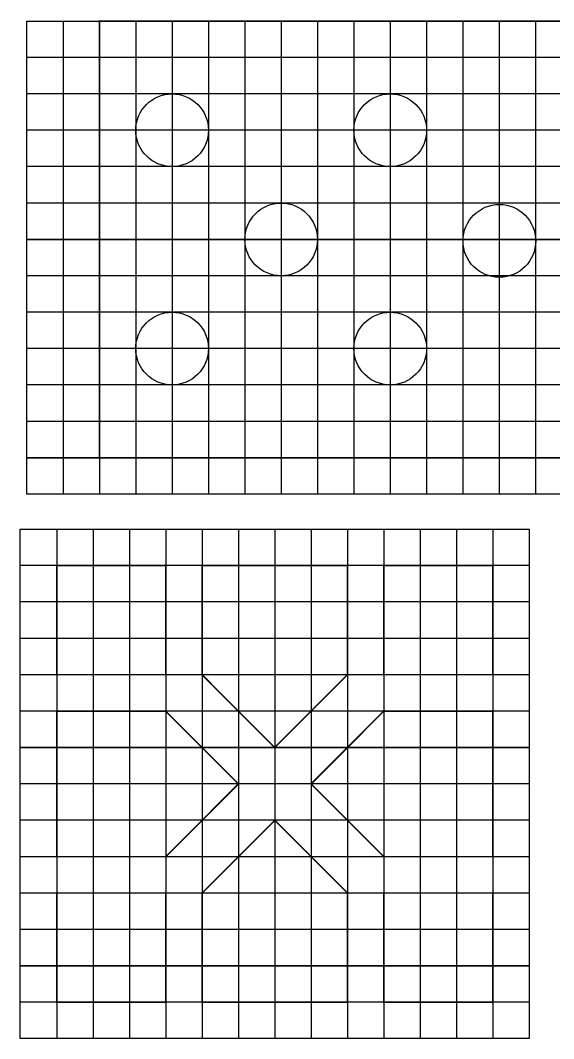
# Model space of a CAD drawing. Header units: metres. Extents: x 1550.1 to 1638.8, y 1292.3 to 1349.9.
# Drawn here: x 1575.71 to 1590.38, y 1321.95 to 1349.94 of the extents above; entities that cross this region are included whole.
import ezdxf

# ---------------------------------------------------------------- set-up
doc = ezdxf.new("R2010")
doc.units = ezdxf.units.M
doc.layers.add('DIGITOS', color=4, linetype='Continuous')
doc.layers.add('REJILLA', color=1, linetype='Continuous')

msp = doc.modelspace()

# ---------------------------------------------------------------- linework, layer by layer
at = {"layer": 'DIGITOS', "const_width": 0.04}
for points in [[(1577.883, 1349.919), (1599.883, 1349.919), (1599.883, 1337.919), (1577.883, 1337.919)], [(1580.707, 1334.955), (1584.707, 1334.955), (1584.707, 1331.955), (1582.707, 1329.955), (1580.707, 1331.955)], [(1585.707, 1334.955), (1588.707, 1334.955), (1588.707, 1331.955), (1585.707, 1331.955)], [(1579.707, 1330.955), (1576.707, 1330.955), (1576.707, 1326.955), (1579.707, 1326.955), (1581.707, 1328.955)], [(1585.707, 1330.955), (1588.707, 1330.955), (1588.707, 1326.955), (1585.707, 1326.955), (1583.707, 1328.955)], [(1584.707, 1325.955), (1584.707, 1322.955), (1580.707, 1322.955), (1580.707, 1325.955), (1582.707, 1327.955)], [(1576.707, 1325.955), (1579.707, 1325.955), (1579.707, 1322.955), (1576.707, 1322.955)], [(1585.707, 1325.955), (1588.707, 1325.955), (1588.707, 1322.955), (1585.707, 1322.955)]]:
    msp.add_lwpolyline(points, close=True, dxfattribs=at)
for points in [[(1588.883, 1349.919), (1588.883, 1344.919)], [(1588.883, 1337.919), (1588.883, 1342.919)], [(1576.707, 1334.955), (1579.707, 1334.955), (1579.707, 1331.955), (1576.707, 1331.955), (1576.707, 1334.955)]]:
    msp.add_lwpolyline(points, dxfattribs=at)
at = {"layer": 'DIGITOS'}
for centre in [(1579.883, 1346.919), (1585.883, 1346.919), (1582.883, 1343.919), (1588.886, 1343.879), (1579.883, 1340.919), (1585.883, 1340.919)]:
    msp.add_circle(centre, 1, dxfattribs=at)
at = {"layer": 'REJILLA'}
for p, q in [((1575.883, 1349.919), (1576.883, 1349.919)), ((1575.883, 1348.919), (1575.883, 1349.919)), ((1576.883, 1349.919), (1576.883, 1348.919)), ((1576.883, 1349.919), (1577.883, 1349.919)), ((1577.883, 1349.919), (1577.883, 1348.919)), ((1577.883, 1349.919), (1578.883, 1349.919)), ((1578.883, 1349.919), (1578.883, 1348.919)), ((1578.883, 1349.919), (1579.883, 1349.919)), ((1579.883, 1349.919), (1579.883, 1348.919)), ((1579.883, 1349.919), (1580.883, 1349.919)), ((1580.883, 1349.919), (1580.883, 1348.919)), ((1580.883, 1349.919), (1581.883, 1349.919)), ((1581.883, 1349.919), (1581.883, 1348.919)), ((1581.883, 1349.919), (1582.883, 1349.919)), ((1582.883, 1349.919), (1582.883, 1348.919)), ((1582.883, 1349.919), (1583.883, 1349.919)), ((1583.883, 1349.919), (1583.883, 1348.919)), ((1583.883, 1349.919), (1584.883, 1349.919)), ((1584.883, 1349.919), (1584.883, 1348.919)), ((1584.883, 1349.919), (1585.883, 1349.919)), ((1585.883, 1349.919), (1585.883, 1348.919)), ((1585.883, 1349.919), (1586.883, 1349.919)), ((1586.883, 1349.919), (1586.883, 1348.919)), ((1586.883, 1349.919), (1587.883, 1349.919)), ((1587.883, 1349.919), (1587.883, 1348.919)), ((1587.883, 1349.919), (1588.883, 1349.919)), ((1588.883, 1349.919), (1588.883, 1348.919)), ((1588.883, 1349.919), (1589.883, 1349.919)), ((1589.883, 1349.919), (1589.883, 1348.919)), ((1589.883, 1349.919), (1590.883, 1349.919)), ((1576.883, 1348.919), (1575.883, 1348.919)), ((1575.883, 1347.919), (1575.883, 1348.919)), ((1577.883, 1348.919), (1576.883, 1348.919)), ((1576.883, 1348.919), (1576.883, 1347.919)), ((1578.883, 1348.919), (1577.883, 1348.919)), ((1577.883, 1348.919), (1577.883, 1347.919)), ((1579.883, 1348.919), (1578.883, 1348.919)), ((1578.883, 1348.919), (1578.883, 1347.919)), ((1580.883, 1348.919), (1579.883, 1348.919)), ((1579.883, 1348.919), (1579.883, 1347.919)), ((1581.883, 1348.919), (1580.883, 1348.919)), ((1580.883, 1348.919), (1580.883, 1347.919)), ((1582.883, 1348.919), (1581.883, 1348.919)), ((1581.883, 1348.919), (1581.883, 1347.919)), ((1583.883, 1348.919), (1582.883, 1348.919)), ((1582.883, 1348.919), (1582.883, 1347.919)), ((1584.883, 1348.919), (1583.883, 1348.919)), ((1583.883, 1348.919), (1583.883, 1347.919)), ((1585.883, 1348.919), (1584.883, 1348.919)), ((1584.883, 1348.919), (1584.883, 1347.919)), ((1586.883, 1348.919), (1585.883, 1348.919)), ((1585.883, 1348.919), (1585.883, 1347.919)), ((1587.883, 1348.919), (1586.883, 1348.919)), ((1586.883, 1348.919), (1586.883, 1347.919)), ((1588.883, 1348.919), (1587.883, 1348.919)), ((1587.883, 1348.919), (1587.883, 1347.919)), ((1589.883, 1348.919), (1588.883, 1348.919)), ((1588.883, 1348.919), (1588.883, 1347.919)), ((1590.883, 1348.919), (1589.883, 1348.919)), ((1589.883, 1348.919), (1589.883, 1347.919)), ((1576.883, 1347.919), (1575.883, 1347.919)), ((1575.883, 1346.919), (1575.883, 1347.919)), ((1577.883, 1347.919), (1576.883, 1347.919)), ((1576.883, 1347.919), (1576.883, 1346.919)), ((1578.883, 1347.919), (1577.883, 1347.919)), ((1577.883, 1347.919), (1577.883, 1346.919)), ((1579.883, 1347.919), (1578.883, 1347.919)), ((1578.883, 1347.919), (1578.883, 1346.919)), ((1580.883, 1347.919), (1579.883, 1347.919)), ((1579.883, 1347.919), (1579.883, 1346.919)), ((1581.883, 1347.919), (1580.883, 1347.919)), ((1580.883, 1347.919), (1580.883, 1346.919)), ((1582.883, 1347.919), (1581.883, 1347.919)), ((1581.883, 1347.919), (1581.883, 1346.919)), ((1583.883, 1347.919), (1582.883, 1347.919)), ((1582.883, 1347.919), (1582.883, 1346.919)), ((1584.883, 1347.919), (1583.883, 1347.919)), ((1583.883, 1347.919), (1583.883, 1346.919)), ((1585.883, 1347.919), (1584.883, 1347.919)), ((1584.883, 1347.919), (1584.883, 1346.919)), ((1586.883, 1347.919), (1585.883, 1347.919)), ((1585.883, 1347.919), (1585.883, 1346.919)), ((1587.883, 1347.919), (1586.883, 1347.919)), ((1586.883, 1347.919), (1586.883, 1346.919)), ((1588.883, 1347.919), (1587.883, 1347.919)), ((1587.883, 1347.919), (1587.883, 1346.919)), ((1589.883, 1347.919), (1588.883, 1347.919)), ((1588.883, 1347.919), (1588.883, 1346.919)), ((1590.883, 1347.919), (1589.883, 1347.919)), ((1589.883, 1347.919), (1589.883, 1346.919)), ((1576.883, 1346.919), (1575.883, 1346.919)), ((1575.883, 1345.919), (1575.883, 1346.919)), ((1577.883, 1346.919), (1576.883, 1346.919)), ((1576.883, 1346.919), (1576.883, 1345.919)), ((1578.883, 1346.919), (1577.883, 1346.919)), ((1577.883, 1346.919), (1577.883, 1345.919)), ((1579.883, 1346.919), (1578.883, 1346.919)), ((1578.883, 1346.919), (1578.883, 1345.919)), ((1580.883, 1346.919), (1579.883, 1346.919)), ((1579.883, 1346.919), (1579.883, 1345.919)), ((1581.883, 1346.919), (1580.883, 1346.919)), ((1580.883, 1346.919), (1580.883, 1345.919)), ((1582.883, 1346.919), (1581.883, 1346.919)), ((1581.883, 1346.919), (1581.883, 1345.919)), ((1583.883, 1346.919), (1582.883, 1346.919)), ((1582.883, 1346.919), (1582.883, 1345.919)), ((1584.883, 1346.919), (1583.883, 1346.919)), ((1583.883, 1346.919), (1583.883, 1345.919)), ((1585.883, 1346.919), (1584.883, 1346.919)), ((1584.883, 1346.919), (1584.883, 1345.919)), ((1586.883, 1346.919), (1585.883, 1346.919)), ((1585.883, 1346.919), (1585.883, 1345.919)), ((1587.883, 1346.919), (1586.883, 1346.919)), ((1586.883, 1346.919), (1586.883, 1345.919)), ((1588.883, 1346.919), (1587.883, 1346.919)), ((1587.883, 1346.919), (1587.883, 1345.919)), ((1589.883, 1346.919), (1588.883, 1346.919)), ((1588.883, 1346.919), (1588.883, 1345.919)), ((1590.883, 1346.919), (1589.883, 1346.919)), ((1589.883, 1346.919), (1589.883, 1345.919)), ((1576.883, 1345.919), (1575.883, 1345.919)), ((1575.883, 1344.919), (1575.883, 1345.919)), ((1577.883, 1345.919), (1576.883, 1345.919)), ((1576.883, 1345.919), (1576.883, 1344.919)), ((1578.883, 1345.919), (1577.883, 1345.919)), ((1577.883, 1345.919), (1577.883, 1344.919)), ((1579.883, 1345.919), (1578.883, 1345.919)), ((1578.883, 1345.919), (1578.883, 1344.919)), ((1580.883, 1345.919), (1579.883, 1345.919)), ((1579.883, 1345.919), (1579.883, 1344.919)), ((1581.883, 1345.919), (1580.883, 1345.919)), ((1580.883, 1345.919), (1580.883, 1344.919)), ((1582.883, 1345.919), (1581.883, 1345.919)), ((1581.883, 1345.919), (1581.883, 1344.919)), ((1583.883, 1345.919), (1582.883, 1345.919)), ((1582.883, 1345.919), (1582.883, 1344.919)), ((1584.883, 1345.919), (1583.883, 1345.919)), ((1583.883, 1345.919), (1583.883, 1344.919)), ((1585.883, 1345.919), (1584.883, 1345.919)), ((1584.883, 1345.919), (1584.883, 1344.919)), ((1586.883, 1345.919), (1585.883, 1345.919)), ((1585.883, 1345.919), (1585.883, 1344.919)), ((1587.883, 1345.919), (1586.883, 1345.919)), ((1586.883, 1345.919), (1586.883, 1344.919)), ((1588.883, 1345.919), (1587.883, 1345.919)), ((1587.883, 1345.919), (1587.883, 1344.919)), ((1589.883, 1345.919), (1588.883, 1345.919)), ((1588.883, 1345.919), (1588.883, 1344.919)), ((1590.883, 1345.919), (1589.883, 1345.919)), ((1589.883, 1345.919), (1589.883, 1344.919)), ((1576.883, 1344.919), (1575.883, 1344.919)), ((1575.883, 1343.919), (1575.883, 1344.919)), ((1577.883, 1344.919), (1576.883, 1344.919)), ((1576.883, 1344.919), (1576.883, 1343.919)), ((1578.883, 1344.919), (1577.883, 1344.919)), ((1577.883, 1344.919), (1577.883, 1343.919)), ((1579.883, 1344.919), (1578.883, 1344.919)), ((1578.883, 1344.919), (1578.883, 1343.919)), ((1580.883, 1344.919), (1579.883, 1344.919)), ((1579.883, 1344.919), (1579.883, 1343.919)), ((1581.883, 1344.919), (1580.883, 1344.919)), ((1580.883, 1344.919), (1580.883, 1343.919)), ((1582.883, 1344.919), (1581.883, 1344.919)), ((1581.883, 1344.919), (1581.883, 1343.919)), ((1583.883, 1344.919), (1582.883, 1344.919)), ((1582.883, 1344.919), (1582.883, 1343.919)), ((1584.883, 1344.919), (1583.883, 1344.919)), ((1583.883, 1344.919), (1583.883, 1343.919)), ((1585.883, 1344.919), (1584.883, 1344.919)), ((1584.883, 1344.919), (1584.883, 1343.919)), ((1586.883, 1344.919), (1585.883, 1344.919)), ((1585.883, 1344.919), (1585.883, 1343.919)), ((1587.883, 1344.919), (1586.883, 1344.919)), ((1586.883, 1344.919), (1586.883, 1343.919)), ((1588.883, 1344.919), (1587.883, 1344.919)), ((1587.883, 1344.919), (1587.883, 1343.919)), ((1589.883, 1344.919), (1588.883, 1344.919)), ((1588.883, 1344.919), (1588.883, 1343.919)), ((1590.883, 1344.919), (1589.883, 1344.919)), ((1589.883, 1344.919), (1589.883, 1343.919)), ((1576.883, 1343.919), (1575.883, 1343.919)), ((1575.883, 1343.919), (1576.883, 1343.919)), ((1575.883, 1342.919), (1575.883, 1343.919)), ((1577.883, 1343.919), (1576.883, 1343.919)), ((1576.883, 1343.919), (1576.883, 1342.919)), ((1576.883, 1343.919), (1577.883, 1343.919)), ((1578.883, 1343.919), (1577.883, 1343.919)), ((1577.883, 1343.919), (1577.883, 1342.919)), ((1577.883, 1343.919), (1578.883, 1343.919)), ((1579.883, 1343.919), (1578.883, 1343.919)), ((1578.883, 1343.919), (1578.883, 1342.919)), ((1578.883, 1343.919), (1579.883, 1343.919)), ((1580.883, 1343.919), (1579.883, 1343.919)), ((1579.883, 1343.919), (1579.883, 1342.919)), ((1579.883, 1343.919), (1580.883, 1343.919)), ((1581.883, 1343.919), (1580.883, 1343.919)), ((1580.883, 1343.919), (1580.883, 1342.919)), ((1580.883, 1343.919), (1581.883, 1343.919)), ((1582.883, 1343.919), (1581.883, 1343.919)), ((1581.883, 1343.919), (1581.883, 1342.919)), ((1581.883, 1343.919), (1582.883, 1343.919)), ((1583.883, 1343.919), (1582.883, 1343.919)), ((1582.883, 1343.919), (1582.883, 1342.919)), ((1582.883, 1343.919), (1583.883, 1343.919)), ((1584.883, 1343.919), (1583.883, 1343.919)), ((1583.883, 1343.919), (1583.883, 1342.919)), ((1583.883, 1343.919), (1584.883, 1343.919)), ((1585.883, 1343.919), (1584.883, 1343.919)), ((1584.883, 1343.919), (1584.883, 1342.919)), ((1584.883, 1343.919), (1585.883, 1343.919)), ((1586.883, 1343.919), (1585.883, 1343.919)), ((1585.883, 1343.919), (1585.883, 1342.919)), ((1585.883, 1343.919), (1586.883, 1343.919)), ((1587.883, 1343.919), (1586.883, 1343.919)), ((1586.883, 1343.919), (1586.883, 1342.919)), ((1586.883, 1343.919), (1587.883, 1343.919)), ((1588.883, 1343.919), (1587.883, 1343.919)), ((1587.883, 1343.919), (1587.883, 1342.919)), ((1587.883, 1343.919), (1588.883, 1343.919)), ((1589.883, 1343.919), (1588.883, 1343.919)), ((1588.883, 1343.919), (1588.883, 1342.919)), ((1588.883, 1343.919), (1589.883, 1343.919)), ((1590.883, 1343.919), (1589.883, 1343.919)), ((1589.883, 1343.919), (1589.883, 1342.919)), ((1589.883, 1343.919), (1590.883, 1343.919)), ((1576.883, 1342.919), (1575.883, 1342.919)), ((1575.883, 1341.919), (1575.883, 1342.919)), ((1577.883, 1342.919), (1576.883, 1342.919)), ((1576.883, 1342.919), (1576.883, 1341.919)), ((1578.883, 1342.919), (1577.883, 1342.919)), ((1577.883, 1342.919), (1577.883, 1341.919)), ((1579.883, 1342.919), (1578.883, 1342.919)), ((1578.883, 1342.919), (1578.883, 1341.919)), ((1580.883, 1342.919), (1579.883, 1342.919)), ((1579.883, 1342.919), (1579.883, 1341.919)), ((1581.883, 1342.919), (1580.883, 1342.919)), ((1580.883, 1342.919), (1580.883, 1341.919)), ((1582.883, 1342.919), (1581.883, 1342.919)), ((1581.883, 1342.919), (1581.883, 1341.919)), ((1583.883, 1342.919), (1582.883, 1342.919)), ((1582.883, 1342.919), (1582.883, 1341.919)), ((1584.883, 1342.919), (1583.883, 1342.919)), ((1583.883, 1342.919), (1583.883, 1341.919)), ((1585.883, 1342.919), (1584.883, 1342.919)), ((1584.883, 1342.919), (1584.883, 1341.919)), ((1586.883, 1342.919), (1585.883, 1342.919)), ((1585.883, 1342.919), (1585.883, 1341.919)), ((1587.883, 1342.919), (1586.883, 1342.919)), ((1586.883, 1342.919), (1586.883, 1341.919)), ((1588.883, 1342.919), (1587.883, 1342.919)), ((1587.883, 1342.919), (1587.883, 1341.919)), ((1589.883, 1342.919), (1588.883, 1342.919)), ((1588.883, 1342.919), (1588.883, 1341.919)), ((1590.883, 1342.919), (1589.883, 1342.919)), ((1589.883, 1342.919), (1589.883, 1341.919)), ((1576.883, 1341.919), (1575.883, 1341.919)), ((1575.883, 1340.919), (1575.883, 1341.919)), ((1577.883, 1341.919), (1576.883, 1341.919)), ((1576.883, 1341.919), (1576.883, 1340.919)), ((1578.883, 1341.919), (1577.883, 1341.919)), ((1577.883, 1341.919), (1577.883, 1340.919)), ((1579.883, 1341.919), (1578.883, 1341.919)), ((1578.883, 1341.919), (1578.883, 1340.919)), ((1580.883, 1341.919), (1579.883, 1341.919)), ((1579.883, 1341.919), (1579.883, 1340.919)), ((1581.883, 1341.919), (1580.883, 1341.919)), ((1580.883, 1341.919), (1580.883, 1340.919)), ((1582.883, 1341.919), (1581.883, 1341.919)), ((1581.883, 1341.919), (1581.883, 1340.919)), ((1583.883, 1341.919), (1582.883, 1341.919)), ((1582.883, 1341.919), (1582.883, 1340.919)), ((1584.883, 1341.919), (1583.883, 1341.919)), ((1583.883, 1341.919), (1583.883, 1340.919)), ((1585.883, 1341.919), (1584.883, 1341.919)), ((1584.883, 1341.919), (1584.883, 1340.919)), ((1586.883, 1341.919), (1585.883, 1341.919)), ((1585.883, 1341.919), (1585.883, 1340.919)), ((1587.883, 1341.919), (1586.883, 1341.919)), ((1586.883, 1341.919), (1586.883, 1340.919)), ((1588.883, 1341.919), (1587.883, 1341.919)), ((1587.883, 1341.919), (1587.883, 1340.919)), ((1589.883, 1341.919), (1588.883, 1341.919)), ((1588.883, 1341.919), (1588.883, 1340.919)), ((1590.883, 1341.919), (1589.883, 1341.919)), ((1589.883, 1341.919), (1589.883, 1340.919)), ((1576.883, 1340.919), (1575.883, 1340.919)), ((1575.883, 1339.919), (1575.883, 1340.919)), ((1577.883, 1340.919), (1576.883, 1340.919)), ((1576.883, 1340.919), (1576.883, 1339.919)), ((1578.883, 1340.919), (1577.883, 1340.919)), ((1577.883, 1340.919), (1577.883, 1339.919)), ((1579.883, 1340.919), (1578.883, 1340.919)), ((1578.883, 1340.919), (1578.883, 1339.919)), ((1580.883, 1340.919), (1579.883, 1340.919)), ((1579.883, 1340.919), (1579.883, 1339.919)), ((1581.883, 1340.919), (1580.883, 1340.919)), ((1580.883, 1340.919), (1580.883, 1339.919)), ((1582.883, 1340.919), (1581.883, 1340.919)), ((1581.883, 1340.919), (1581.883, 1339.919)), ((1583.883, 1340.919), (1582.883, 1340.919)), ((1582.883, 1340.919), (1582.883, 1339.919)), ((1584.883, 1340.919), (1583.883, 1340.919)), ((1583.883, 1340.919), (1583.883, 1339.919)), ((1585.883, 1340.919), (1584.883, 1340.919)), ((1584.883, 1340.919), (1584.883, 1339.919)), ((1586.883, 1340.919), (1585.883, 1340.919)), ((1585.883, 1340.919), (1585.883, 1339.919)), ((1587.883, 1340.919), (1586.883, 1340.919)), ((1586.883, 1340.919), (1586.883, 1339.919)), ((1588.883, 1340.919), (1587.883, 1340.919)), ((1587.883, 1340.919), (1587.883, 1339.919)), ((1589.883, 1340.919), (1588.883, 1340.919)), ((1588.883, 1340.919), (1588.883, 1339.919)), ((1590.883, 1340.919), (1589.883, 1340.919)), ((1589.883, 1340.919), (1589.883, 1339.919)), ((1576.883, 1339.919), (1575.883, 1339.919)), ((1575.883, 1338.919), (1575.883, 1339.919)), ((1577.883, 1339.919), (1576.883, 1339.919)), ((1576.883, 1339.919), (1576.883, 1338.919)), ((1578.883, 1339.919), (1577.883, 1339.919)), ((1577.883, 1339.919), (1577.883, 1338.919)), ((1579.883, 1339.919), (1578.883, 1339.919)), ((1578.883, 1339.919), (1578.883, 1338.919)), ((1580.883, 1339.919), (1579.883, 1339.919)), ((1579.883, 1339.919), (1579.883, 1338.919)), ((1581.883, 1339.919), (1580.883, 1339.919)), ((1580.883, 1339.919), (1580.883, 1338.919)), ((1582.883, 1339.919), (1581.883, 1339.919)), ((1581.883, 1339.919), (1581.883, 1338.919)), ((1583.883, 1339.919), (1582.883, 1339.919)), ((1582.883, 1339.919), (1582.883, 1338.919)), ((1584.883, 1339.919), (1583.883, 1339.919)), ((1583.883, 1339.919), (1583.883, 1338.919)), ((1585.883, 1339.919), (1584.883, 1339.919)), ((1584.883, 1339.919), (1584.883, 1338.919)), ((1586.883, 1339.919), (1585.883, 1339.919)), ((1585.883, 1339.919), (1585.883, 1338.919)), ((1587.883, 1339.919), (1586.883, 1339.919)), ((1586.883, 1339.919), (1586.883, 1338.919)), ((1588.883, 1339.919), (1587.883, 1339.919)), ((1587.883, 1339.919), (1587.883, 1338.919)), ((1589.883, 1339.919), (1588.883, 1339.919)), ((1588.883, 1339.919), (1588.883, 1338.919)), ((1590.883, 1339.919), (1589.883, 1339.919)), ((1589.883, 1339.919), (1589.883, 1338.919)), ((1576.883, 1338.919), (1575.883, 1338.919)), ((1575.883, 1337.919), (1575.883, 1338.919)), ((1577.883, 1338.919), (1576.883, 1338.919)), ((1576.883, 1338.919), (1576.883, 1337.919)), ((1578.883, 1338.919), (1577.883, 1338.919)), ((1577.883, 1338.919), (1577.883, 1337.919)), ((1579.883, 1338.919), (1578.883, 1338.919)), ((1578.883, 1338.919), (1578.883, 1337.919)), ((1580.883, 1338.919), (1579.883, 1338.919)), ((1579.883, 1338.919), (1579.883, 1337.919)), ((1581.883, 1338.919), (1580.883, 1338.919)), ((1580.883, 1338.919), (1580.883, 1337.919)), ((1582.883, 1338.919), (1581.883, 1338.919)), ((1581.883, 1338.919), (1581.883, 1337.919)), ((1583.883, 1338.919), (1582.883, 1338.919)), ((1582.883, 1338.919), (1582.883, 1337.919)), ((1584.883, 1338.919), (1583.883, 1338.919)), ((1583.883, 1338.919), (1583.883, 1337.919)), ((1585.883, 1338.919), (1584.883, 1338.919)), ((1584.883, 1338.919), (1584.883, 1337.919)), ((1586.883, 1338.919), (1585.883, 1338.919)), ((1585.883, 1338.919), (1585.883, 1337.919)), ((1587.883, 1338.919), (1586.883, 1338.919)), ((1586.883, 1338.919), (1586.883, 1337.919)), ((1588.883, 1338.919), (1587.883, 1338.919)), ((1587.883, 1338.919), (1587.883, 1337.919)), ((1589.883, 1338.919), (1588.883, 1338.919)), ((1588.883, 1338.919), (1588.883, 1337.919)), ((1590.883, 1338.919), (1589.883, 1338.919)), ((1589.883, 1338.919), (1589.883, 1337.919)), ((1576.883, 1337.919), (1575.883, 1337.919)), ((1575.883, 1337.919), (1576.883, 1337.919)), ((1575.883, 1336.919), (1575.883, 1337.919)), ((1577.883, 1337.919), (1576.883, 1337.919)), ((1576.883, 1337.919), (1576.883, 1336.919)), ((1576.883, 1337.919), (1577.883, 1337.919)), ((1578.883, 1337.919), (1577.883, 1337.919)), ((1577.883, 1337.919), (1577.883, 1336.919)), ((1577.883, 1337.919), (1578.883, 1337.919)), ((1579.883, 1337.919), (1578.883, 1337.919)), ((1578.883, 1337.919), (1578.883, 1336.919)), ((1578.883, 1337.919), (1579.883, 1337.919)), ((1580.883, 1337.919), (1579.883, 1337.919)), ((1579.883, 1337.919), (1579.883, 1336.919)), ((1579.883, 1337.919), (1580.883, 1337.919)), ((1581.883, 1337.919), (1580.883, 1337.919)), ((1580.883, 1337.919), (1580.883, 1336.919)), ((1580.883, 1337.919), (1581.883, 1337.919)), ((1582.883, 1337.919), (1581.883, 1337.919)), ((1581.883, 1337.919), (1581.883, 1336.919)), ((1581.883, 1337.919), (1582.883, 1337.919)), ((1583.883, 1337.919), (1582.883, 1337.919)), ((1582.883, 1337.919), (1582.883, 1336.919)), ((1582.883, 1337.919), (1583.883, 1337.919)), ((1584.883, 1337.919), (1583.883, 1337.919)), ((1583.883, 1337.919), (1583.883, 1336.919)), ((1583.883, 1337.919), (1584.883, 1337.919)), ((1585.883, 1337.919), (1584.883, 1337.919)), ((1584.883, 1337.919), (1584.883, 1336.919)), ((1584.883, 1337.919), (1585.883, 1337.919)), ((1586.883, 1337.919), (1585.883, 1337.919)), ((1585.883, 1337.919), (1585.883, 1336.919)), ((1585.883, 1337.919), (1586.883, 1337.919)), ((1587.883, 1337.919), (1586.883, 1337.919)), ((1586.883, 1337.919), (1586.883, 1336.919)), ((1586.883, 1337.919), (1587.883, 1337.919)), ((1588.883, 1337.919), (1587.883, 1337.919)), ((1587.883, 1337.919), (1587.883, 1336.919)), ((1587.883, 1337.919), (1588.883, 1337.919)), ((1589.883, 1337.919), (1588.883, 1337.919)), ((1588.883, 1337.919), (1588.883, 1336.919)), ((1588.883, 1337.919), (1589.883, 1337.919)), ((1590.883, 1337.919), (1589.883, 1337.919)), ((1589.883, 1337.919), (1589.883, 1336.919)), ((1589.883, 1337.919), (1590.883, 1337.919)), ((1576.883, 1336.919), (1575.883, 1336.919)), ((1577.883, 1336.919), (1576.883, 1336.919)), ((1578.883, 1336.919), (1577.883, 1336.919)), ((1579.883, 1336.919), (1578.883, 1336.919)), ((1580.883, 1336.919), (1579.883, 1336.919)), ((1581.883, 1336.919), (1580.883, 1336.919)), ((1582.883, 1336.919), (1581.883, 1336.919)), ((1583.883, 1336.919), (1582.883, 1336.919)), ((1584.883, 1336.919), (1583.883, 1336.919)), ((1585.883, 1336.919), (1584.883, 1336.919)), ((1586.883, 1336.919), (1585.883, 1336.919)), ((1587.883, 1336.919), (1586.883, 1336.919)), ((1588.883, 1336.919), (1587.883, 1336.919)), ((1589.883, 1336.919), (1588.883, 1336.919)), ((1590.883, 1336.919), (1589.883, 1336.919)), ((1575.707, 1335.955), (1576.707, 1335.955)), ((1575.707, 1334.955), (1575.707, 1335.955)), ((1576.707, 1335.955), (1576.707, 1334.955)), ((1576.707, 1335.955), (1577.707, 1335.955)), ((1577.707, 1335.955), (1577.707, 1334.955)), ((1577.707, 1335.955), (1578.707, 1335.955)), ((1578.707, 1335.955), (1578.707, 1334.955)), ((1578.707, 1335.955), (1579.707, 1335.955)), ((1579.707, 1335.955), (1579.707, 1334.955)), ((1579.707, 1335.955), (1580.707, 1335.955)), ((1580.707, 1335.955), (1580.707, 1334.955)), ((1580.707, 1335.955), (1581.707, 1335.955)), ((1581.707, 1335.955), (1581.707, 1334.955)), ((1581.707, 1335.955), (1582.707, 1335.955)), ((1582.707, 1335.955), (1582.707, 1334.955)), ((1582.707, 1335.955), (1583.707, 1335.955)), ((1583.707, 1335.955), (1583.707, 1334.955)), ((1583.707, 1335.955), (1584.707, 1335.955)), ((1584.707, 1335.955), (1584.707, 1334.955)), ((1584.707, 1335.955), (1585.707, 1335.955)), ((1585.707, 1335.955), (1585.707, 1334.955)), ((1585.707, 1335.955), (1586.707, 1335.955)), ((1586.707, 1335.955), (1586.707, 1334.955)), ((1586.707, 1335.955), (1587.707, 1335.955)), ((1587.707, 1335.955), (1587.707, 1334.955)), ((1587.707, 1335.955), (1588.707, 1335.955)), ((1588.707, 1335.955), (1588.707, 1334.955)), ((1588.707, 1335.955), (1589.707, 1335.955)), ((1589.707, 1335.955), (1589.707, 1334.955)), ((1576.707, 1334.955), (1575.707, 1334.955)), ((1575.707, 1333.955), (1575.707, 1334.955)), ((1577.707, 1334.955), (1576.707, 1334.955)), ((1576.707, 1334.955), (1576.707, 1333.955)), ((1578.707, 1334.955), (1577.707, 1334.955)), ((1577.707, 1334.955), (1577.707, 1333.955)), ((1579.707, 1334.955), (1578.707, 1334.955)), ((1578.707, 1334.955), (1578.707, 1333.955)), ((1580.707, 1334.955), (1579.707, 1334.955)), ((1579.707, 1334.955), (1579.707, 1333.955)), ((1581.707, 1334.955), (1580.707, 1334.955)), ((1580.707, 1334.955), (1580.707, 1333.955)), ((1582.707, 1334.955), (1581.707, 1334.955)), ((1581.707, 1334.955), (1581.707, 1333.955)), ((1583.707, 1334.955), (1582.707, 1334.955)), ((1582.707, 1334.955), (1582.707, 1333.955)), ((1584.707, 1334.955), (1583.707, 1334.955)), ((1583.707, 1334.955), (1583.707, 1333.955)), ((1585.707, 1334.955), (1584.707, 1334.955)), ((1584.707, 1334.955), (1584.707, 1333.955)), ((1586.707, 1334.955), (1585.707, 1334.955)), ((1585.707, 1334.955), (1585.707, 1333.955)), ((1587.707, 1334.955), (1586.707, 1334.955)), ((1586.707, 1334.955), (1586.707, 1333.955)), ((1588.707, 1334.955), (1587.707, 1334.955)), ((1587.707, 1334.955), (1587.707, 1333.955)), ((1589.707, 1334.955), (1588.707, 1334.955)), ((1588.707, 1334.955), (1588.707, 1333.955)), ((1589.707, 1334.955), (1589.707, 1333.955)), ((1576.707, 1333.955), (1575.707, 1333.955)), ((1575.707, 1332.955), (1575.707, 1333.955)), ((1577.707, 1333.955), (1576.707, 1333.955)), ((1576.707, 1333.955), (1576.707, 1332.955)), ((1578.707, 1333.955), (1577.707, 1333.955)), ((1577.707, 1333.955), (1577.707, 1332.955)), ((1579.707, 1333.955), (1578.707, 1333.955)), ((1578.707, 1333.955), (1578.707, 1332.955)), ((1580.707, 1333.955), (1579.707, 1333.955)), ((1579.707, 1333.955), (1579.707, 1332.955)), ((1581.707, 1333.955), (1580.707, 1333.955)), ((1580.707, 1333.955), (1580.707, 1332.955)), ((1582.707, 1333.955), (1581.707, 1333.955)), ((1581.707, 1333.955), (1581.707, 1332.955)), ((1583.707, 1333.955), (1582.707, 1333.955)), ((1582.707, 1333.955), (1582.707, 1332.955)), ((1584.707, 1333.955), (1583.707, 1333.955)), ((1583.707, 1333.955), (1583.707, 1332.955)), ((1585.707, 1333.955), (1584.707, 1333.955)), ((1584.707, 1333.955), (1584.707, 1332.955)), ((1586.707, 1333.955), (1585.707, 1333.955)), ((1585.707, 1333.955), (1585.707, 1332.955)), ((1587.707, 1333.955), (1586.707, 1333.955)), ((1586.707, 1333.955), (1586.707, 1332.955)), ((1588.707, 1333.955), (1587.707, 1333.955)), ((1587.707, 1333.955), (1587.707, 1332.955)), ((1589.707, 1333.955), (1588.707, 1333.955)), ((1588.707, 1333.955), (1588.707, 1332.955)), ((1589.707, 1333.955), (1589.707, 1332.955)), ((1576.707, 1332.955), (1575.707, 1332.955)), ((1575.707, 1331.955), (1575.707, 1332.955)), ((1577.707, 1332.955), (1576.707, 1332.955)), ((1576.707, 1332.955), (1576.707, 1331.955)), ((1578.707, 1332.955), (1577.707, 1332.955)), ((1577.707, 1332.955), (1577.707, 1331.955)), ((1579.707, 1332.955), (1578.707, 1332.955)), ((1578.707, 1332.955), (1578.707, 1331.955)), ((1580.707, 1332.955), (1579.707, 1332.955)), ((1579.707, 1332.955), (1579.707, 1331.955)), ((1581.707, 1332.955), (1580.707, 1332.955)), ((1580.707, 1332.955), (1580.707, 1331.955)), ((1582.707, 1332.955), (1581.707, 1332.955)), ((1581.707, 1332.955), (1581.707, 1331.955)), ((1583.707, 1332.955), (1582.707, 1332.955)), ((1582.707, 1332.955), (1582.707, 1331.955)), ((1584.707, 1332.955), (1583.707, 1332.955)), ((1583.707, 1332.955), (1583.707, 1331.955)), ((1585.707, 1332.955), (1584.707, 1332.955)), ((1584.707, 1332.955), (1584.707, 1331.955)), ((1586.707, 1332.955), (1585.707, 1332.955)), ((1585.707, 1332.955), (1585.707, 1331.955)), ((1587.707, 1332.955), (1586.707, 1332.955)), ((1586.707, 1332.955), (1586.707, 1331.955)), ((1588.707, 1332.955), (1587.707, 1332.955)), ((1587.707, 1332.955), (1587.707, 1331.955)), ((1589.707, 1332.955), (1588.707, 1332.955)), ((1588.707, 1332.955), (1588.707, 1331.955)), ((1589.707, 1332.955), (1589.707, 1331.955)), ((1576.707, 1331.955), (1575.707, 1331.955)), ((1575.707, 1330.955), (1575.707, 1331.955)), ((1577.707, 1331.955), (1576.707, 1331.955)), ((1576.707, 1331.955), (1576.707, 1330.955)), ((1578.707, 1331.955), (1577.707, 1331.955)), ((1577.707, 1331.955), (1577.707, 1330.955)), ((1579.707, 1331.955), (1578.707, 1331.955)), ((1578.707, 1331.955), (1578.707, 1330.955)), ((1580.707, 1331.955), (1579.707, 1331.955)), ((1579.707, 1331.955), (1579.707, 1330.955)), ((1581.707, 1331.955), (1580.707, 1331.955)), ((1580.707, 1331.955), (1580.707, 1330.955)), ((1582.707, 1331.955), (1581.707, 1331.955)), ((1581.707, 1331.955), (1581.707, 1330.955)), ((1583.707, 1331.955), (1582.707, 1331.955)), ((1582.707, 1331.955), (1582.707, 1330.955)), ((1584.707, 1331.955), (1583.707, 1331.955)), ((1583.707, 1331.955), (1583.707, 1330.955)), ((1585.707, 1331.955), (1584.707, 1331.955)), ((1584.707, 1331.955), (1584.707, 1330.955)), ((1586.707, 1331.955), (1585.707, 1331.955)), ((1585.707, 1331.955), (1585.707, 1330.955)), ((1587.707, 1331.955), (1586.707, 1331.955)), ((1586.707, 1331.955), (1586.707, 1330.955)), ((1588.707, 1331.955), (1587.707, 1331.955)), ((1587.707, 1331.955), (1587.707, 1330.955)), ((1589.707, 1331.955), (1588.707, 1331.955)), ((1588.707, 1331.955), (1588.707, 1330.955)), ((1589.707, 1331.955), (1589.707, 1330.955)), ((1576.707, 1330.955), (1575.707, 1330.955)), ((1575.707, 1329.955), (1575.707, 1330.955)), ((1577.707, 1330.955), (1576.707, 1330.955)), ((1576.707, 1330.955), (1576.707, 1329.955)), ((1578.707, 1330.955), (1577.707, 1330.955)), ((1577.707, 1330.955), (1577.707, 1329.955)), ((1579.707, 1330.955), (1578.707, 1330.955)), ((1578.707, 1330.955), (1578.707, 1329.955)), ((1580.707, 1330.955), (1579.707, 1330.955)), ((1579.707, 1330.955), (1579.707, 1329.955)), ((1581.707, 1330.955), (1580.707, 1330.955)), ((1580.707, 1330.955), (1580.707, 1329.955)), ((1582.707, 1330.955), (1581.707, 1330.955)), ((1581.707, 1330.955), (1581.707, 1329.955)), ((1583.707, 1330.955), (1582.707, 1330.955)), ((1582.707, 1330.955), (1582.707, 1329.955)), ((1584.707, 1330.955), (1583.707, 1330.955)), ((1583.707, 1330.955), (1583.707, 1329.955)), ((1585.707, 1330.955), (1584.707, 1330.955)), ((1584.707, 1330.955), (1584.707, 1329.955)), ((1586.707, 1330.955), (1585.707, 1330.955)), ((1585.707, 1330.955), (1585.707, 1329.955)), ((1587.707, 1330.955), (1586.707, 1330.955)), ((1586.707, 1330.955), (1586.707, 1329.955)), ((1588.707, 1330.955), (1587.707, 1330.955)), ((1587.707, 1330.955), (1587.707, 1329.955)), ((1589.707, 1330.955), (1588.707, 1330.955)), ((1588.707, 1330.955), (1588.707, 1329.955)), ((1589.707, 1330.955), (1589.707, 1329.955)), ((1576.707, 1329.955), (1575.707, 1329.955)), ((1575.707, 1329.955), (1576.707, 1329.955)), ((1575.707, 1328.955), (1575.707, 1329.955)), ((1577.707, 1329.955), (1576.707, 1329.955)), ((1576.707, 1329.955), (1576.707, 1328.955)), ((1576.707, 1329.955), (1577.707, 1329.955)), ((1578.707, 1329.955), (1577.707, 1329.955)), ((1577.707, 1329.955), (1577.707, 1328.955)), ((1577.707, 1329.955), (1578.707, 1329.955)), ((1579.707, 1329.955), (1578.707, 1329.955)), ((1578.707, 1329.955), (1578.707, 1328.955)), ((1578.707, 1329.955), (1579.707, 1329.955)), ((1580.707, 1329.955), (1579.707, 1329.955)), ((1579.707, 1329.955), (1579.707, 1328.955)), ((1579.707, 1329.955), (1580.707, 1329.955)), ((1581.707, 1329.955), (1580.707, 1329.955)), ((1580.707, 1329.955), (1580.707, 1328.955)), ((1580.707, 1329.955), (1581.707, 1329.955)), ((1582.707, 1329.955), (1581.707, 1329.955)), ((1581.707, 1329.955), (1581.707, 1328.955)), ((1581.707, 1329.955), (1582.707, 1329.955)), ((1583.707, 1329.955), (1582.707, 1329.955)), ((1582.707, 1329.955), (1582.707, 1328.955)), ((1582.707, 1329.955), (1583.707, 1329.955)), ((1584.707, 1329.955), (1583.707, 1329.955)), ((1583.707, 1329.955), (1583.707, 1328.955)), ((1583.707, 1329.955), (1584.707, 1329.955)), ((1585.707, 1329.955), (1584.707, 1329.955)), ((1584.707, 1329.955), (1584.707, 1328.955)), ((1584.707, 1329.955), (1585.707, 1329.955)), ((1586.707, 1329.955), (1585.707, 1329.955)), ((1585.707, 1329.955), (1585.707, 1328.955)), ((1585.707, 1329.955), (1586.707, 1329.955)), ((1587.707, 1329.955), (1586.707, 1329.955)), ((1586.707, 1329.955), (1586.707, 1328.955)), ((1586.707, 1329.955), (1587.707, 1329.955)), ((1588.707, 1329.955), (1587.707, 1329.955)), ((1587.707, 1329.955), (1587.707, 1328.955)), ((1587.707, 1329.955), (1588.707, 1329.955)), ((1589.707, 1329.955), (1588.707, 1329.955)), ((1588.707, 1329.955), (1588.707, 1328.955)), ((1588.707, 1329.955), (1589.707, 1329.955)), ((1589.707, 1329.955), (1589.707, 1328.955)), ((1576.707, 1328.955), (1575.707, 1328.955)), ((1575.707, 1327.955), (1575.707, 1328.955)), ((1577.707, 1328.955), (1576.707, 1328.955)), ((1576.707, 1328.955), (1576.707, 1327.955)), ((1578.707, 1328.955), (1577.707, 1328.955)), ((1577.707, 1328.955), (1577.707, 1327.955)), ((1579.707, 1328.955), (1578.707, 1328.955)), ((1578.707, 1328.955), (1578.707, 1327.955)), ((1580.707, 1328.955), (1579.707, 1328.955)), ((1579.707, 1328.955), (1579.707, 1327.955)), ((1581.707, 1328.955), (1580.707, 1328.955)), ((1580.707, 1328.955), (1580.707, 1327.955)), ((1582.707, 1328.955), (1581.707, 1328.955)), ((1581.707, 1328.955), (1581.707, 1327.955)), ((1583.707, 1328.955), (1582.707, 1328.955)), ((1582.707, 1328.955), (1582.707, 1327.955)), ((1584.707, 1328.955), (1583.707, 1328.955)), ((1583.707, 1328.955), (1583.707, 1327.955)), ((1585.707, 1328.955), (1584.707, 1328.955)), ((1584.707, 1328.955), (1584.707, 1327.955)), ((1586.707, 1328.955), (1585.707, 1328.955)), ((1585.707, 1328.955), (1585.707, 1327.955)), ((1587.707, 1328.955), (1586.707, 1328.955)), ((1586.707, 1328.955), (1586.707, 1327.955)), ((1588.707, 1328.955), (1587.707, 1328.955)), ((1587.707, 1328.955), (1587.707, 1327.955)), ((1589.707, 1328.955), (1588.707, 1328.955)), ((1588.707, 1328.955), (1588.707, 1327.955)), ((1589.707, 1328.955), (1589.707, 1327.955)), ((1576.707, 1327.955), (1575.707, 1327.955)), ((1575.707, 1326.955), (1575.707, 1327.955)), ((1577.707, 1327.955), (1576.707, 1327.955)), ((1576.707, 1327.955), (1576.707, 1326.955)), ((1578.707, 1327.955), (1577.707, 1327.955)), ((1577.707, 1327.955), (1577.707, 1326.955)), ((1579.707, 1327.955), (1578.707, 1327.955)), ((1578.707, 1327.955), (1578.707, 1326.955)), ((1580.707, 1327.955), (1579.707, 1327.955)), ((1579.707, 1327.955), (1579.707, 1326.955)), ((1581.707, 1327.955), (1580.707, 1327.955)), ((1580.707, 1327.955), (1580.707, 1326.955)), ((1582.707, 1327.955), (1581.707, 1327.955)), ((1581.707, 1327.955), (1581.707, 1326.955)), ((1583.707, 1327.955), (1582.707, 1327.955)), ((1582.707, 1327.955), (1582.707, 1326.955)), ((1584.707, 1327.955), (1583.707, 1327.955)), ((1583.707, 1327.955), (1583.707, 1326.955)), ((1585.707, 1327.955), (1584.707, 1327.955)), ((1584.707, 1327.955), (1584.707, 1326.955)), ((1586.707, 1327.955), (1585.707, 1327.955)), ((1585.707, 1327.955), (1585.707, 1326.955)), ((1587.707, 1327.955), (1586.707, 1327.955)), ((1586.707, 1327.955), (1586.707, 1326.955)), ((1588.707, 1327.955), (1587.707, 1327.955)), ((1587.707, 1327.955), (1587.707, 1326.955)), ((1589.707, 1327.955), (1588.707, 1327.955)), ((1588.707, 1327.955), (1588.707, 1326.955)), ((1589.707, 1327.955), (1589.707, 1326.955)), ((1576.707, 1326.955), (1575.707, 1326.955)), ((1575.707, 1325.955), (1575.707, 1326.955)), ((1577.707, 1326.955), (1576.707, 1326.955)), ((1576.707, 1326.955), (1576.707, 1325.955)), ((1578.707, 1326.955), (1577.707, 1326.955)), ((1577.707, 1326.955), (1577.707, 1325.955)), ((1579.707, 1326.955), (1578.707, 1326.955)), ((1578.707, 1326.955), (1578.707, 1325.955)), ((1580.707, 1326.955), (1579.707, 1326.955)), ((1579.707, 1326.955), (1579.707, 1325.955)), ((1581.707, 1326.955), (1580.707, 1326.955)), ((1580.707, 1326.955), (1580.707, 1325.955)), ((1582.707, 1326.955), (1581.707, 1326.955)), ((1581.707, 1326.955), (1581.707, 1325.955)), ((1583.707, 1326.955), (1582.707, 1326.955)), ((1582.707, 1326.955), (1582.707, 1325.955)), ((1584.707, 1326.955), (1583.707, 1326.955)), ((1583.707, 1326.955), (1583.707, 1325.955)), ((1585.707, 1326.955), (1584.707, 1326.955)), ((1584.707, 1326.955), (1584.707, 1325.955)), ((1586.707, 1326.955), (1585.707, 1326.955)), ((1585.707, 1326.955), (1585.707, 1325.955)), ((1587.707, 1326.955), (1586.707, 1326.955)), ((1586.707, 1326.955), (1586.707, 1325.955)), ((1588.707, 1326.955), (1587.707, 1326.955)), ((1587.707, 1326.955), (1587.707, 1325.955)), ((1589.707, 1326.955), (1588.707, 1326.955)), ((1588.707, 1326.955), (1588.707, 1325.955)), ((1589.707, 1326.955), (1589.707, 1325.955)), ((1576.707, 1325.955), (1575.707, 1325.955)), ((1575.707, 1324.955), (1575.707, 1325.955)), ((1577.707, 1325.955), (1576.707, 1325.955)), ((1576.707, 1325.955), (1576.707, 1324.955)), ((1578.707, 1325.955), (1577.707, 1325.955)), ((1577.707, 1325.955), (1577.707, 1324.955)), ((1579.707, 1325.955), (1578.707, 1325.955)), ((1578.707, 1325.955), (1578.707, 1324.955)), ((1580.707, 1325.955), (1579.707, 1325.955)), ((1579.707, 1325.955), (1579.707, 1324.955)), ((1581.707, 1325.955), (1580.707, 1325.955)), ((1580.707, 1325.955), (1580.707, 1324.955)), ((1582.707, 1325.955), (1581.707, 1325.955)), ((1581.707, 1325.955), (1581.707, 1324.955)), ((1583.707, 1325.955), (1582.707, 1325.955)), ((1582.707, 1325.955), (1582.707, 1324.955)), ((1584.707, 1325.955), (1583.707, 1325.955)), ((1583.707, 1325.955), (1583.707, 1324.955)), ((1585.707, 1325.955), (1584.707, 1325.955)), ((1584.707, 1325.955), (1584.707, 1324.955)), ((1586.707, 1325.955), (1585.707, 1325.955)), ((1585.707, 1325.955), (1585.707, 1324.955)), ((1587.707, 1325.955), (1586.707, 1325.955)), ((1586.707, 1325.955), (1586.707, 1324.955)), ((1588.707, 1325.955), (1587.707, 1325.955)), ((1587.707, 1325.955), (1587.707, 1324.955)), ((1589.707, 1325.955), (1588.707, 1325.955)), ((1588.707, 1325.955), (1588.707, 1324.955)), ((1589.707, 1325.955), (1589.707, 1324.955)), ((1576.707, 1324.955), (1575.707, 1324.955)), ((1575.707, 1323.955), (1575.707, 1324.955)), ((1577.707, 1324.955), (1576.707, 1324.955)), ((1576.707, 1324.955), (1576.707, 1323.955)), ((1578.707, 1324.955), (1577.707, 1324.955)), ((1577.707, 1324.955), (1577.707, 1323.955)), ((1579.707, 1324.955), (1578.707, 1324.955)), ((1578.707, 1324.955), (1578.707, 1323.955)), ((1580.707, 1324.955), (1579.707, 1324.955)), ((1579.707, 1324.955), (1579.707, 1323.955)), ((1581.707, 1324.955), (1580.707, 1324.955)), ((1580.707, 1324.955), (1580.707, 1323.955)), ((1582.707, 1324.955), (1581.707, 1324.955)), ((1581.707, 1324.955), (1581.707, 1323.955)), ((1583.707, 1324.955), (1582.707, 1324.955)), ((1582.707, 1324.955), (1582.707, 1323.955)), ((1584.707, 1324.955), (1583.707, 1324.955)), ((1583.707, 1324.955), (1583.707, 1323.955)), ((1585.707, 1324.955), (1584.707, 1324.955)), ((1584.707, 1324.955), (1584.707, 1323.955)), ((1586.707, 1324.955), (1585.707, 1324.955)), ((1585.707, 1324.955), (1585.707, 1323.955)), ((1587.707, 1324.955), (1586.707, 1324.955)), ((1586.707, 1324.955), (1586.707, 1323.955)), ((1588.707, 1324.955), (1587.707, 1324.955)), ((1587.707, 1324.955), (1587.707, 1323.955)), ((1589.707, 1324.955), (1588.707, 1324.955)), ((1588.707, 1324.955), (1588.707, 1323.955)), ((1589.707, 1324.955), (1589.707, 1323.955)), ((1576.707, 1323.955), (1575.707, 1323.955)), ((1575.707, 1323.955), (1576.707, 1323.955)), ((1575.707, 1322.955), (1575.707, 1323.955)), ((1577.707, 1323.955), (1576.707, 1323.955)), ((1576.707, 1323.955), (1576.707, 1322.955)), ((1576.707, 1323.955), (1577.707, 1323.955)), ((1578.707, 1323.955), (1577.707, 1323.955)), ((1577.707, 1323.955), (1577.707, 1322.955)), ((1577.707, 1323.955), (1578.707, 1323.955)), ((1579.707, 1323.955), (1578.707, 1323.955)), ((1578.707, 1323.955), (1578.707, 1322.955)), ((1578.707, 1323.955), (1579.707, 1323.955)), ((1580.707, 1323.955), (1579.707, 1323.955)), ((1579.707, 1323.955), (1579.707, 1322.955)), ((1579.707, 1323.955), (1580.707, 1323.955)), ((1581.707, 1323.955), (1580.707, 1323.955)), ((1580.707, 1323.955), (1580.707, 1322.955)), ((1580.707, 1323.955), (1581.707, 1323.955)), ((1582.707, 1323.955), (1581.707, 1323.955)), ((1581.707, 1323.955), (1581.707, 1322.955)), ((1581.707, 1323.955), (1582.707, 1323.955)), ((1583.707, 1323.955), (1582.707, 1323.955)), ((1582.707, 1323.955), (1582.707, 1322.955)), ((1582.707, 1323.955), (1583.707, 1323.955)), ((1584.707, 1323.955), (1583.707, 1323.955)), ((1583.707, 1323.955), (1583.707, 1322.955)), ((1583.707, 1323.955), (1584.707, 1323.955)), ((1585.707, 1323.955), (1584.707, 1323.955)), ((1584.707, 1323.955), (1584.707, 1322.955)), ((1584.707, 1323.955), (1585.707, 1323.955)), ((1586.707, 1323.955), (1585.707, 1323.955)), ((1585.707, 1323.955), (1585.707, 1322.955)), ((1585.707, 1323.955), (1586.707, 1323.955)), ((1587.707, 1323.955), (1586.707, 1323.955)), ((1586.707, 1323.955), (1586.707, 1322.955)), ((1586.707, 1323.955), (1587.707, 1323.955)), ((1588.707, 1323.955), (1587.707, 1323.955)), ((1587.707, 1323.955), (1587.707, 1322.955)), ((1587.707, 1323.955), (1588.707, 1323.955)), ((1589.707, 1323.955), (1588.707, 1323.955)), ((1588.707, 1323.955), (1588.707, 1322.955)), ((1588.707, 1323.955), (1589.707, 1323.955)), ((1589.707, 1323.955), (1589.707, 1322.955)), ((1576.707, 1322.955), (1575.707, 1322.955)), ((1575.707, 1321.955), (1575.707, 1322.955)), ((1577.707, 1322.955), (1576.707, 1322.955)), ((1576.707, 1322.955), (1576.707, 1321.955)), ((1578.707, 1322.955), (1577.707, 1322.955)), ((1577.707, 1322.955), (1577.707, 1321.955)), ((1579.707, 1322.955), (1578.707, 1322.955)), ((1578.707, 1322.955), (1578.707, 1321.955)), ((1580.707, 1322.955), (1579.707, 1322.955)), ((1579.707, 1322.955), (1579.707, 1321.955)), ((1581.707, 1322.955), (1580.707, 1322.955)), ((1580.707, 1322.955), (1580.707, 1321.955)), ((1582.707, 1322.955), (1581.707, 1322.955)), ((1581.707, 1322.955), (1581.707, 1321.955)), ((1583.707, 1322.955), (1582.707, 1322.955)), ((1582.707, 1322.955), (1582.707, 1321.955)), ((1584.707, 1322.955), (1583.707, 1322.955)), ((1583.707, 1322.955), (1583.707, 1321.955)), ((1585.707, 1322.955), (1584.707, 1322.955)), ((1584.707, 1322.955), (1584.707, 1321.955)), ((1586.707, 1322.955), (1585.707, 1322.955)), ((1585.707, 1322.955), (1585.707, 1321.955)), ((1587.707, 1322.955), (1586.707, 1322.955)), ((1586.707, 1322.955), (1586.707, 1321.955)), ((1588.707, 1322.955), (1587.707, 1322.955)), ((1587.707, 1322.955), (1587.707, 1321.955)), ((1589.707, 1322.955), (1588.707, 1322.955)), ((1588.707, 1322.955), (1588.707, 1321.955)), ((1589.707, 1322.955), (1589.707, 1321.955)), ((1576.707, 1321.955), (1575.707, 1321.955)), ((1577.707, 1321.955), (1576.707, 1321.955)), ((1578.707, 1321.955), (1577.707, 1321.955)), ((1579.707, 1321.955), (1578.707, 1321.955)), ((1580.707, 1321.955), (1579.707, 1321.955)), ((1581.707, 1321.955), (1580.707, 1321.955)), ((1582.707, 1321.955), (1581.707, 1321.955)), ((1583.707, 1321.955), (1582.707, 1321.955)), ((1584.707, 1321.955), (1583.707, 1321.955)), ((1585.707, 1321.955), (1584.707, 1321.955)), ((1586.707, 1321.955), (1585.707, 1321.955)), ((1587.707, 1321.955), (1586.707, 1321.955)), ((1588.707, 1321.955), (1587.707, 1321.955)), ((1589.707, 1321.955), (1588.707, 1321.955))]:
    msp.add_line(p, q, dxfattribs=at)

doc.saveas('drawing.dxf')
